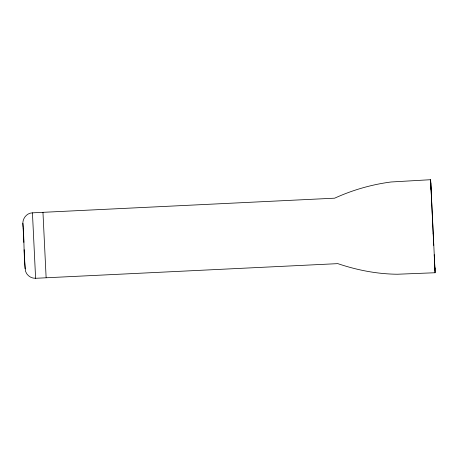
<?xml version="1.0" encoding="UTF-8"?>
<svg xmlns="http://www.w3.org/2000/svg" width="458" height="458" viewBox="0 0 458 458"><rect width="100%" height="100%" fill="white"/><g stroke="black" fill="none" stroke-linecap="round" stroke-linejoin="round"><path stroke-width="0.69" d="M434.86 267.369L435.1 272.745L397.504 274.233C377.215 274.067 357.011 270.146 337.827 263.636L35.604 278.292C31.19 278.481 26.953 275.579 25.568 271.371C23.587 256.102 24.4 240.507 22.98 225.176C21.944 219.285 26.232 213.027 32.438 212.838L334.655 198.182C352.54 190.03 371.621 184.511 391.115 181.981L430.594 179.708L430.818 184.087M434.877 268.365L435.1 272.745M35.604 278.292L32.438 212.838M22.9 223.286L23.112 227.506M25.104 268.812L24.16 249.69M430.743 182.524L432.535 219.056M433.159 233.397L433.743 245.356M434.201 254.694L434.665 264.129M434.596 262.772L434.951 269.922M23.146 228.187L23.845 242.408M432.524 218.787L434.934 268.892M433.171 233.66L430.594 179.708M430.766 183.561L431.064 189.967M435.014 270.741L435.02 271.079M430.68 181.368L430.686 181.712M46.121 277.531L42.96 212.323"/></g></svg>
